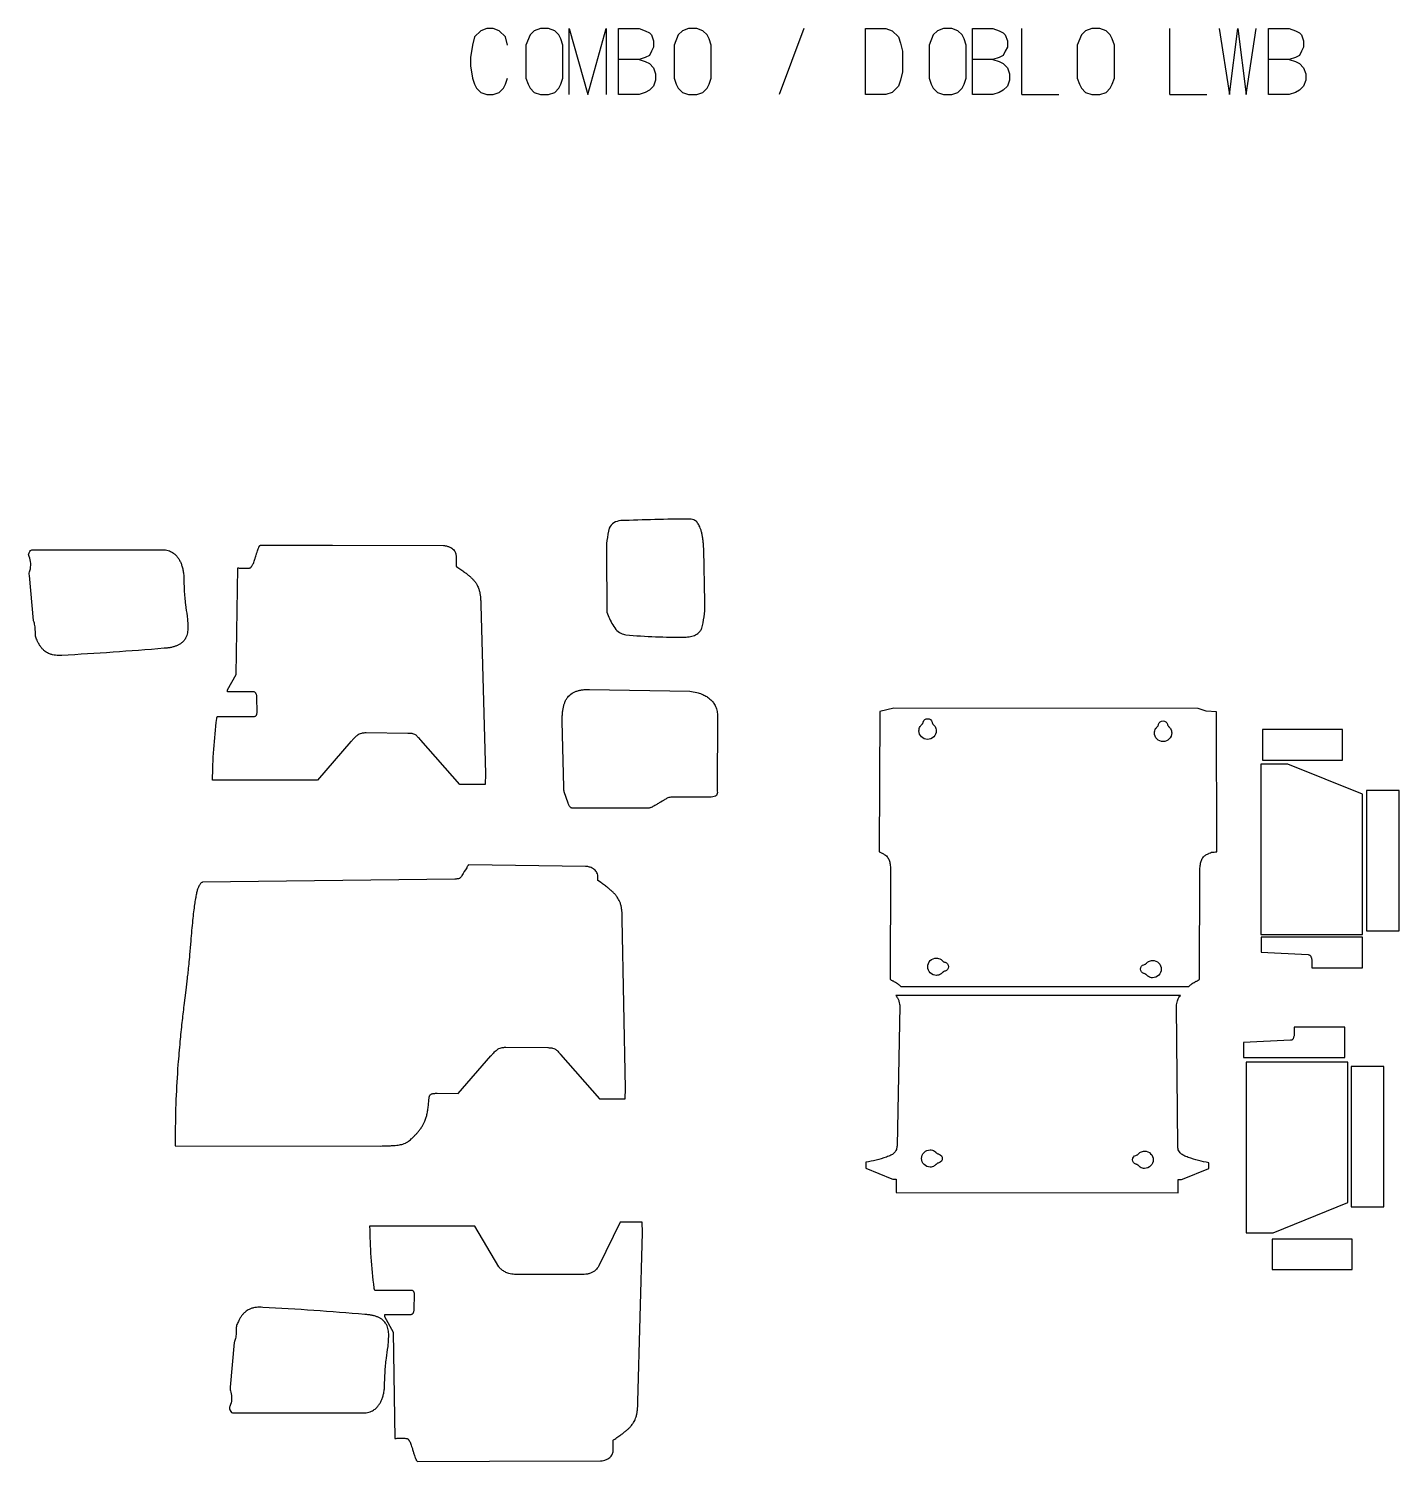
# Model space of a CAD drawing. Extents: x 98 to 6048, y 400 to 6622.
import ezdxf

# ---------------------------------------------------------------- set-up
doc = ezdxf.new("R2010")
doc.units = 0
doc.layers.add('Default Layer', color=1, linetype='CONTINUOUS')

msp = doc.modelspace()

# ---------------------------------------------------------------- linework, layer by layer
at = {"layer": 'Default Layer'}
for points in [[(2176.7, 6550.3), (2167.8, 6586), (2141, 6612.8), (2114.2, 6621.8), (2087.4, 6621.8), (2060.6, 6612.8), (2033.9, 6586), (2024.9, 6550.3), (2016, 6496.7), (2016, 6461), (2024.9, 6407.4), (2033.9, 6380.6), (2042.8, 6362.8), (2060.6, 6344.9), (2087.4, 6336), (2114.2, 6336), (2141, 6344.9), (2158.9, 6362.8), (2167.8, 6380.6), (2176.7, 6407.4)], [(2444.6, 6336), (2444.6, 6621.8), (2525, 6336), (2605.4, 6621.8), (2605.4, 6336)], [(2658.9, 6336), (2658.9, 6621.8), (2748.2, 6621.8), (2775, 6612.8), (2792.9, 6603.9), (2801.8, 6595), (2810.7, 6568.2), (2810.7, 6541.4), (2801.8, 6523.5), (2792.9, 6505.7), (2775, 6496.7), (2748.2, 6487.8), (2658.9, 6487.8)], [(3462.6, 6621.8), (3355.5, 6336)], [(4194.8, 6336), (4194.8, 6621.8), (4284.1, 6621.8), (4310.9, 6612.8), (4328.8, 6603.9), (4337.7, 6595), (4346.6, 6568.2), (4346.6, 6541.4), (4337.7, 6523.5), (4328.8, 6505.7), (4310.9, 6496.7), (4284.1, 6487.8), (4194.8, 6487.8)], [(4409.2, 6336), (4409.2, 6621.8)], [(5052.1, 6336), (5052.1, 6621.8)], [(5266.4, 6621.8), (5311.1, 6336), (5346.8, 6621.8), (5382.5, 6336), (5427.1, 6621.8)], [(5480.7, 6336), (5480.7, 6621.8), (5570, 6621.8), (5596.8, 6612.8), (5614.7, 6603.9), (5623.6, 6595), (5632.5, 6568.2), (5632.5, 6541.4), (5623.6, 6523.5), (5614.7, 6505.7), (5596.8, 6496.7), (5570, 6487.8), (5480.7, 6487.8)], [(2748.2, 6487.8), (2775, 6478.9), (2792.9, 6469.9), (2810.7, 6452.1), (2819.7, 6425.3), (2819.7, 6398.5), (2810.7, 6371.7), (2792.9, 6353.9), (2775, 6344.9), (2748.2, 6336), (2658.9, 6336)], [(4284.1, 6487.8), (4310.9, 6478.9), (4328.8, 6469.9), (4346.6, 6452.1), (4355.6, 6425.3), (4355.6, 6398.5), (4346.6, 6371.7), (4328.8, 6353.9), (4310.9, 6344.9), (4284.1, 6336), (4194.8, 6336)], [(5570, 6487.8), (5596.8, 6478.9), (5614.7, 6469.9), (5632.5, 6452.1), (5641.5, 6425.3), (5641.5, 6398.5), (5632.5, 6371.7), (5614.7, 6353.9), (5596.8, 6344.9), (5570, 6336), (5480.7, 6336)], [(4409.2, 6336), (4569.9, 6336)], [(5052.1, 6336), (5212.8, 6336)]]:
    msp.add_lwpolyline(points, dxfattribs=at)
for points in [[(2417.8, 6550.3), (2408.9, 6577.1), (2400, 6595), (2382.1, 6612.8), (2355.3, 6621.8), (2319.6, 6621.8), (2292.8, 6612.8), (2275, 6595), (2257.1, 6550.3), (2257.1, 6407.4), (2266, 6380.6), (2275, 6362.8), (2292.8, 6344.9), (2319.6, 6336), (2355.3, 6336), (2382.1, 6344.9), (2400, 6362.8), (2408.9, 6380.6), (2417.8, 6407.4), (2417.8, 6550.3)], [(3060.8, 6550.3), (3051.8, 6577.1), (3042.9, 6595), (3025.1, 6612.8), (2998.3, 6621.8), (2962.5, 6621.8), (2935.8, 6612.8), (2917.9, 6595), (2900, 6550.3), (2900, 6407.4), (2909, 6380.6), (2917.9, 6362.8), (2935.8, 6344.9), (2962.5, 6336), (2998.3, 6336), (3025.1, 6344.9), (3042.9, 6362.8), (3051.8, 6380.6), (3060.8, 6407.4), (3060.8, 6550.3)], [(3730.5, 6336), (3730.5, 6621.8), (3819.8, 6621.8), (3846.6, 6612.8), (3873.4, 6586), (3882.3, 6559.2), (3891.2, 6523.5), (3891.2, 6434.2), (3882.3, 6398.5), (3873.4, 6371.7), (3846.6, 6344.9), (3819.8, 6336), (3730.5, 6336)], [(4168.1, 6550.3), (4159.1, 6577.1), (4150.2, 6595), (4132.3, 6612.8), (4105.5, 6621.8), (4069.8, 6621.8), (4043, 6612.8), (4025.2, 6595), (4007.3, 6550.3), (4007.3, 6407.4), (4016.2, 6380.6), (4025.2, 6362.8), (4043, 6344.9), (4069.8, 6336), (4105.5, 6336), (4132.3, 6344.9), (4150.2, 6362.8), (4159.1, 6380.6), (4168.1, 6407.4), (4168.1, 6550.3)], [(4811, 6550.3), (4802.1, 6577.1), (4793.1, 6595), (4775.3, 6612.8), (4748.5, 6621.8), (4712.8, 6621.8), (4686, 6612.8), (4668.1, 6595), (4650.3, 6550.3), (4650.3, 6407.4), (4659.2, 6380.6), (4668.1, 6362.8), (4686, 6344.9), (4712.8, 6336), (4748.5, 6336), (4775.3, 6344.9), (4793.1, 6362.8), (4802.1, 6380.6), (4811, 6407.4), (4811, 6550.3)], [(5453.7, 3578.5), (5453.7, 3445.5), (5801.7, 3445.5), (5801.7, 3578.5), (5453.7, 3578.5)], [(5446.7, 2688), (5887.5, 2688), (5887.5, 3297.4), (5564.4, 3428), (5446.7, 3428), (5446.7, 2688)], [(5906, 3312.6), (5906, 2703.9), (6048, 2703.9), (6048, 3312.6), (5906, 3312.6)], [(5383.2, 2132.8), (5383.2, 1392.9), (5500.8, 1392.9), (5823.9, 1523.4), (5823.9, 2132.8), (5383.2, 2132.8)], [(5980.4, 2114.4), (5838.4, 2114.4), (5838.4, 1505.7), (5980.4, 1505.7), (5980.4, 2114.4)], [(5495.4, 1365.5), (5495.4, 1232.5), (5843.4, 1232.5), (5843.4, 1365.5), (5495.4, 1365.5)]]:
    msp.add_lwpolyline(points, close=True, dxfattribs=at)
for points in [[(2607.4, 4094.9, 0.0766), (2616.2, 4066.7, 0.0606), (2647.6, 4013.1, 0.1266), (2669.2, 3996.6, 0.0708), (2691, 3989.6, 0.0273), (2947, 3979.7, 0.0202), (2958.3, 3980.1, 0.0289), (2971.4, 3981.9, 0.0329), (2983.1, 3985, 0.0382), (2993.6, 3989.4, 0.0459), (3003.3, 3995.6, 0.0638), (3013.1, 4005.5, 0.0665), (3020.4, 4018.1, 0.0471), (3023.7, 4029.3, 0.0544), (3034, 4131.3), (3029.2, 4359.8), (3028.9, 4364.3), (3028.3, 4371.8, 0.0067), (3026.8, 4389.9, 0.0114), (3024.4, 4408.7, 0.0145), (3021.5, 4425.6, 0.0176), (3017.9, 4440.1, 0.0209), (3013.9, 4452.4, 0.0249), (3009.5, 4462.7, 0.0291), (3004.8, 4471, 0.0348), (2999.6, 4477.9, 0.0443), (2993.5, 4483.8, 0.0571), (2986, 4488.6, 0.0828), (2974.4, 4492, 0.0507), (2965.7, 4492.2, 0.0075), (2668.2, 4485.1, 0.098), (2638.6, 4476.2, 0.1595), (2618.3, 4452.6, 0.0708), (2606.5, 4345), (2607.4, 4094.9)], [(101.4, 4247.3, -0.1521), (103.9, 4267.6, 0.1715), (100.2, 4330.1, -0.2505), (100.4, 4344.8), (103.7, 4351.7, -0.2437), (112, 4358.4), (685.6, 4358.2, -0.0467), (698.2, 4356.8, -0.0783), (719.7, 4348.9, -0.0548), (733.5, 4339, -0.0428), (743.7, 4328.1, -0.0355), (751.8, 4316.3, -0.0307), (758.3, 4303.3, -0.0271), (763.7, 4288.6, -0.0239), (767.9, 4272.2, -0.0213), (770.8, 4253.9, -0.01), (771.8, 4243.8, 0.0159), (773.6, 4183.2, 0.015), (779.4, 4121, 0.0113), (786.7, 4070.4, 0.0073), (787.4, 4060.2), (787.9, 4054.4, -0.0038), (788.9, 4041.6, -0.011), (789.6, 4028.3, -0.0172), (789.5, 4015.5, -0.0227), (788.4, 4003.5, -0.03), (786.1, 3991.7, -0.0367), (782.4, 3980.5, -0.0516), (775.6, 3968.2, -0.0623), (764.5, 3955.9, -0.0411), (754.5, 3948.5, -0.0334), (743.8, 3942.9, -0.0281), (731.9, 3938.5, -0.0242), (718.4, 3934.9, -0.0209), (703.1, 3932.4, -0.0173), (686.4, 3930.9, -0.008), (242.8, 3900, -0.0187), (228.5, 3899.6, -0.0232), (215.3, 3900.4, -0.0292), (202.5, 3902.5, -0.0371), (189.5, 3906.5, -0.0682), (170.3, 3917.2, -0.0405), (159.7, 3926.6, -0.0318), (151.2, 3936.7, -0.0261), (143.7, 3947.9, -0.0219), (136.9, 3960.8, -0.0123), (132.7, 3970.2, -0.096), (127.8, 3987.3, 0.0123), (127.7, 4003.9, 0.0155), (126.9, 4018.1, 0.0187), (125.4, 4030, 0.0228), (123.3, 4039.8, 0.0276), (120.8, 4047.7, 0.0213), (119, 4052), (101.4, 4247.3)], [(1352.1, 3358), (896.8, 3358.2, -0.0283), (914.9, 3625.5, -0.0121), (915.4, 3629, -0.0332), (916, 3631.4, -0.0587), (916.8, 3633.1, -0.1021), (917.8, 3634.2, -0.1108), (919.3, 3634.8, -0.0465), (920.7, 3634.9), (1075.5, 3634.9, 0.0506), (1079.4, 3635.3, 0.0691), (1082.8, 3636.5, 0.1312), (1087, 3640.3, 0.0654), (1088.6, 3643.6, 0.0485), (1089.5, 3647.6, 0.0351), (1089.7, 3652.1), (1089.1, 3719, 0.0288), (1088.2, 3725.6, 0.0356), (1086.9, 3730.7, 0.0452), (1085.2, 3734.7, 0.0595), (1082.9, 3737.9, 0.0867), (1079.5, 3740.6, 0.0967), (1074.9, 3741.9, 0.0249), (1073.5, 3742), (961.5, 3742), (961.5, 3749.8), (999.5, 3817.6), (1006.2, 4280.2, 0.0232), (1011.9, 4279.2, 0.0181), (1020.3, 4278.5, 0.0156), (1032.2, 4278.2, 0.022), (1054.5, 4279.3, 0.0051), (1058.4, 4279.7, 0.0773), (1061.1, 4280.8, 0.0545), (1063.6, 4282.7, 0.0407), (1066.2, 4285.7, 0.0302), (1068.9, 4289.8, 0.0228), (1072, 4295.7, 0.0168), (1075.3, 4303.7, 0.0117), (1079, 4314.1, 0.0067), (1083.1, 4326.9, 0.0013), (1085.8, 4336, -0.003), (1089.7, 4348.8, -0.0086), (1093, 4358.9, -0.0146), (1095.8, 4366.3, -0.0216), (1098.2, 4371.5, -0.0311), (1100.2, 4374.9, -0.0441), (1102, 4377, -0.0646), (1103.6, 4378.3, -0.0841), (1105, 4378.8), (1417, 4378.6), (1899.2, 4376.7, -0.0367), (1906.8, 4376.1, -0.043), (1917.8, 4373.6, -0.0505), (1930.3, 4368.1, -0.0435), (1938.6, 4362.5, -0.0477), (1945, 4356.1, -0.0574), (1949.9, 4348.7, -0.1159), (1953.6, 4333.3), (1953.6, 4333), (1953.6, 4287.1), (1956, 4285.4, -0.0018), (1974.6, 4272.6, -0.0056), (1990.4, 4261.3, -0.0094), (2003.5, 4251.4, -0.0135), (2014.8, 4242, -0.0181), (2024.7, 4232.6, -0.0239), (2033.6, 4222.6, -0.0335), (2042.4, 4210.1, -0.0482), (2051.3, 4191.6, -0.0288), (2055.4, 4178, -0.0221), (2058.1, 4164.3, -0.017), (2059.8, 4149.7, -0.0129), (2060.7, 4133.6, -0.0071), (2060.9, 4120.3), (2081, 3385.2), (2080.1, 3338.9), (1969.3, 3339.8), (1800.2, 3532, 0.0025), (1798.2, 3534.5, 0.0124), (1791.1, 3542.5, 0.0176), (1785.2, 3548.5, 0.0245), (1780, 3553, 0.0347), (1774.8, 3556.4, 0.0724), (1765.8, 3560, 0.0316), (1760.2, 3560.9, 0.0172), (1754.3, 3561.3, 0.0053), (1747.1, 3561.5), (1745, 3561.5), (1563.4, 3563.1, 0.0084), (1557.3, 3563, 0.0191), (1549.8, 3562.4, 0.03), (1542.8, 3561.2, 0.0598), (1532.7, 3557.5, 0.0358), (1526.2, 3553.6, 0.0249), (1520.2, 3548.9, 0.0167), (1513.9, 3543, 0.0104), (1506.7, 3535.5, 0.0051), (1497.5, 3525.5), (1352.1, 3358)], [(3087.5, 3310.2, -0.171), (3083.7, 3291.2, -0.1798), (3073.9, 3286.8, -0.0718), (3048.5, 3284.5), (2920, 3284.7), (2918.1, 3284.7, 0.0027), (2904.9, 3284.9, 0.0087), (2896, 3284.9, 0.0166), (2888.8, 3284.5, 0.0281), (2882, 3283.5, 0.0445), (2873.3, 3280.9, 0.0222), (2867.2, 3278.1, 0.0129), (2860.3, 3274.3), (2858.6, 3273.3, 0.0054), (2848.5, 3267.2), (2842, 3263.2, -0.0027), (2828.6, 3254.9, -0.0074), (2816.8, 3248, -0.0119), (2807.6, 3243.1, -0.017), (2800.8, 3239.9, -0.0236), (2796, 3238.1, -0.0334), (2792.5, 3237.2, -0.0414), (2790.3, 3237), (2466, 3236.2, -0.0298), (2460.9, 3236.3, -0.0422), (2456.6, 3237, -0.0626), (2452.5, 3238.7, -0.0809), (2448.4, 3241.9, -0.0459), (2445.9, 3245.2, -0.0293), (2443.7, 3249.1, -0.016), (2441.6, 3254.1, -0.0039), (2439.9, 3258.5), (2423.4, 3307.1, -0.0332), (2422.4, 3311.2, -0.0209), (2421.9, 3316.4, -0.0121), (2421.5, 3323.5, -0.0029), (2421.4, 3327.1), (2414, 3613.5, -0.0118), (2414.4, 3633.7, -0.0146), (2415.7, 3651.3, -0.0182), (2417.9, 3667.2, -0.0219), (2421, 3681.5, -0.0266), (2425.2, 3694.4, -0.0323), (2430.7, 3706.4, -0.0405), (2438.2, 3717.9, -0.085), (2457.2, 3735.3, -0.0405), (2469.3, 3741.8, -0.0324), (2481.7, 3746.2, -0.0268), (2494.9, 3749.3, -0.023), (2509.6, 3751.2, -0.0196), (2526, 3751.9, -0.0064), (2532.5, 3751.8), (2967.7, 3744, -0.0463), (2998.6, 3739.1, -0.0363), (3020.1, 3732, -0.035), (3037.6, 3723.3, -0.0371), (3052.5, 3712.9, -0.0402), (3065, 3701, -0.0457), (3075.3, 3687, -0.0605), (3084, 3667.8, -0.0637), (3087.9, 3646, -0.0102), (3088, 3642.3), (3087.5, 3310.2)], [(3883.9, 2462.2), (5134.2, 2462.2, -0.0472), (5144.2, 2471.5, -0.0306), (5153.1, 2477.5, -0.0177), (5161.1, 2481.9, -0.0048), (5166.8, 2484.6, 0.0065), (5171.9, 2487.1, 0.0202), (5175.4, 2489.1, 0.0367), (5177.7, 2490.7, 0.0579), (5179.2, 2492.3, 0.0939), (5180.1, 2494, 0.0574), (5180.2, 2495), (5182.1, 2960.4, -0.0139), (5182.5, 2975.3, -0.017), (5183.7, 2987.4, -0.021), (5185.4, 2997.6, -0.0262), (5187.8, 3006.2, -0.0329), (5190.8, 3013.7, -0.0442), (5195.1, 3021, -0.0643), (5202.7, 3029, -0.0328), (5208.5, 3033.2, -0.0198), (5214.7, 3036.7, -0.0083), (5221.3, 3040), (5223.1, 3040.8, 0.0055), (5232.2, 3045, 0.0027), (5256, 3046.7), (5254.9, 3655.4), (5209.2, 3657.3), (5174.5, 3669.7), (3853.5, 3671), (3793.7, 3656), (3790, 3047.3, 0.0079), (3797.7, 3043.4), (3799.3, 3042.7, -0.0055), (3806.1, 3039.3, -0.0167), (3812.2, 3035.9, -0.0289), (3818, 3031.9, -0.0492), (3824.5, 3025.9, -0.0538), (3829.9, 3018.1, -0.0365), (3833.2, 3010.7, -0.0287), (3835.8, 3002.5, -0.023), (3837.7, 2992.8, -0.0186), (3838.9, 2981.3, -0.0151), (3839.5, 2967.4, -0.0046), (3839.6, 2961.9), (3837.2, 2496.5, 0.1251), (3837.9, 2494.3, 0.0681), (3839.1, 2492.7, 0.0431), (3841.1, 2491.1, 0.0258), (3844.1, 2489.3, 0.0113), (3848.6, 2487), (3850.6, 2486, -0.0068), (3857.4, 2482.6, -0.0199), (3865.6, 2477.9, -0.0328), (3874.6, 2471.4, -0.0459), (3883.9, 2462.2)], [(4036.8, 3581.9, -0.0635), (4038, 3572.7, -0.414214), (4000.5, 3535.2, -0.414214), (3963, 3572.7, -0.0632), (3964.2, 3582, -0.0851), (3968.3, 3591, -0.0301), (3971.4, 3595, -0.0082), (3973.9, 3597.8, 0.0106), (3976.5, 3600.7, 0.0322), (3978.7, 3603.6, 0.0601), (3980.5, 3607.1, 0.0619), (3981.3, 3610.7, -0.335603), (4000.5, 3625.2, -0.335603), (4019.7, 3610.6, 0.1022), (4021.5, 3604.9, 0.0424), (4023.5, 3601.9, 0.0195), (4025.9, 3599, 0.0019), (4027.1, 3597.8, -0.0107), (4030, 3594.6, -0.033), (4033, 3590.5, -0.0803), (4036.8, 3581.9)], [(5058.9, 3572.7, -0.0635), (5060, 3563.5, -0.414214), (5022.5, 3526, -0.414214), (4985, 3563.5, -0.0632), (4986.2, 3572.8, -0.0851), (4990.3, 3581.9, -0.0301), (4993.4, 3585.8, -0.0082), (4995.9, 3588.6, 0.0106), (4998.6, 3591.5, 0.0322), (5000.8, 3594.4, 0.0601), (5002.5, 3597.9, 0.0619), (5003.3, 3601.5, -0.335603), (5022.6, 3616, -0.335603), (5041.8, 3601.5, 0.1022), (5043.5, 3595.7, 0.0424), (5045.5, 3592.7, 0.0195), (5048, 3589.8, 0.0019), (5049.1, 3588.6, -0.0107), (5052, 3585.4, -0.033), (5055.1, 3581.3, -0.0803), (5058.9, 3572.7)], [(1871, 1998.3), (1962.2, 1997.6), (2104.5, 2160.5, -0.0051), (2113.6, 2170.6, -0.0104), (2120.8, 2178.1, -0.0167), (2127.1, 2183.9, -0.0249), (2133.1, 2188.6, -0.0358), (2139.6, 2192.6, -0.0598), (2149.7, 2196.3, -0.03), (2156.8, 2197.5, -0.0191), (2164.2, 2198, -0.0084), (2170.3, 2198.1), (2352, 2196.6), (2354, 2196.5, -0.0053), (2361.2, 2196.4, -0.0172), (2367.1, 2196, -0.0316), (2372.7, 2195, -0.0724), (2381.8, 2191.5, -0.0347), (2387, 2188, -0.0245), (2392.2, 2183.5, -0.0176), (2398, 2177.6, -0.0124), (2405.1, 2169.5, -0.0025), (2407.2, 2167), (2576.3, 1974.8), (2688.3, 1974), (2689.5, 2019.4), (2674.8, 2754.7, 0.0101), (2674.6, 2772.4, 0.0143), (2673.6, 2788.5, 0.0186), (2671.7, 2802.8, 0.0235), (2668.9, 2816.2, 0.0317), (2664.2, 2830.3, 0.0538), (2653.3, 2850.4, 0.0286), (2644.7, 2861.5, 0.0218), (2635.3, 2871.4, 0.0163), (2624.7, 2881, 0.0117), (2612.4, 2890.9, 0.0076), (2598.2, 2901.5, 0.0037), (2581.5, 2913.4), (2571.2, 2920.6), (2568.8, 2922.2), (2569.1, 2939.7, 0.0896), (2567.1, 2951.8, 0.0638), (2562.8, 2960.1, 0.0503), (2557.1, 2966.8, 0.0444), (2549.7, 2972.7, 0.0449), (2539.6, 2978.2, 0.0551), (2525.3, 2982.7, 0.0367), (2517.1, 2983.7, 0.0108), (2515.1, 2983.7), (2009.4, 2990.2, 0.0957), (2007.6, 2989.5, 0.0601), (2006, 2988.1, 0.0426), (2004.2, 2985.8, 0.029), (2002.1, 2982.3, 0.0206), (1999.7, 2976.9, 0.002472), (1979.3, 2944.8, -0.0247), (1977.1, 2940.3, -0.0392), (1974.6, 2936.6, -0.0614), (1971.2, 2933.3, -0.0752), (1966.4, 2930.6, -0.0447), (1962.1, 2929.5, -0.029), (1957.2, 2929, -0.0156), (1951.6, 2928.8, -0.0031), (1948.5, 2928.9), (853.5, 2915.2, 0.0648), (849.8, 2913.5, 0.0489), (846.2, 2910.8, 0.039), (842.7, 2906.8, 0.0319), (839, 2901.4, 0.0283), (835.1, 2893.8, 0.0352), (830.5, 2881.1, 0.0117), (826.6, 2864.7, 0.0096), (822.5, 2844, 0.0077), (818.4, 2818.5, 0.0062), (814.3, 2786.8, 0.0046), (810.1, 2749.1, 0.003), (806, 2705.8, 0.0014), (802, 2658.4), (800.9, 2645.6), (797, 2599.6, -0.0026), (793.3, 2558.5, -0.0043), (789.6, 2524.1, -0.0055), (786.3, 2497.8), (780.2, 2446.8), (772.2, 2379.5, 0.002), (763.7, 2305.8, 0.0035), (755.2, 2223.2, 0.0052), (746.6, 2122.7, 0.0089), (737.9, 1970.7, 0.0092), (734.6, 1812.3, 0.0024), (734.7, 1769.8), (1626.5, 1769.4, 0.0027), (1653.9, 1770.2, 0.0052), (1673.7, 1771.1, 0.0085), (1689.6, 1772.2, 0.0123), (1702.3, 1773.6, 0.0169), (1713, 1775.5, 0.0234), (1722.8, 1778, 0.0352), (1733.5, 1782.1, 0.0376), (1743.9, 1788, 0.0224), (1751.5, 1793.7, 0.0146), (1759.1, 1800.2, 0.0082), (1767.5, 1808.2, 0.0028), (1778, 1818.5), (1779, 1819.5, 0.0083), (1788.1, 1829.9, 0.0147), (1796.9, 1840.8, 0.0231), (1806, 1854, 0.0414), (1817.8, 1877.2, 0.0246), (1823.7, 1894, 0.0196), (1828.1, 1911.1, 0.0163), (1831.4, 1929.6, 0.0137), (1833.9, 1950.5, 0.0101), (1835.4, 1971.1, 0.0134), (1836.2, 1975.7), (1836.4, 1976.6, -0.0092), (1837.1, 1980.9, -0.0287), (1838.1, 1984.8, -0.0499), (1839.6, 1988.4, -0.115), (1844.1, 1993.4, -0.0537), (1847.7, 1995.4, -0.0399), (1852.1, 1996.8, -0.0304), (1857.7, 1997.8, -0.0234), (1864.8, 1998.3, -0.0133), (1871, 1998.3)], [(5652.6, 2600.4, -0.1022), (5656.7, 2599.7, -0.088), (5659.9, 2597.7, -0.0604), (5662.3, 2595, -0.0472), (5664.4, 2591.2, -0.0383), (5666.1, 2586.1, -0.0342), (5667.5, 2579.2, -0.0304), (5667.9, 2571.2), (5668.1, 2542.8), (5888.4, 2542.8), (5888.4, 2675.8), (5447.8, 2675.8), (5447.8, 2610.6), (5652.6, 2600.4)], [(4048, 2511.7, -0.0635), (4038.7, 2510.6, -0.414214), (4001.2, 2548.1, -0.414214), (4038.7, 2585.6, -0.0632), (4048.1, 2584.4, -0.0851), (4057.1, 2580.2, -0.0301), (4061, 2577.2, -0.0082), (4063.9, 2574.6, 0.0106), (4066.8, 2572, 0.0322), (4069.6, 2569.8, 0.0601), (4073.2, 2568, 0.0619), (4076.8, 2567.3, -0.335603), (4091.3, 2548, -0.335603), (4076.7, 2528.8, 0.1022), (4071, 2527.1, 0.0424), (4068, 2525.1, 0.0195), (4065.1, 2522.6, 0.0019), (4063.9, 2521.5, -0.0107), (4060.6, 2518.6, -0.033), (4056.5, 2515.5, -0.0803), (4048, 2511.7)], [(4968, 2574, -0.0635), (4977.2, 2575.1, -0.414214), (5014.7, 2537.6, -0.414214), (4977.2, 2500.1, -0.0632), (4967.8, 2501.3, -0.0851), (4958.8, 2505.4, -0.0301), (4954.9, 2508.5, -0.0082), (4952.1, 2511.1, 0.0106), (4949.2, 2513.7, 0.0322), (4946.3, 2515.9, 0.0601), (4942.7, 2517.6, 0.0619), (4939.2, 2518.4, -0.335603), (4924.6, 2537.7, -0.335603), (4939.2, 2556.9, 0.1022), (4944.9, 2558.6, 0.0424), (4948, 2560.6, 0.0195), (4950.8, 2563.1, 0.0019), (4952.1, 2564.2, -0.0107), (4955.3, 2567.1, -0.033), (4959.4, 2570.2, -0.0803), (4968, 2574)], [(3862.4, 2422.9, -0.0575), (3871.2, 2409.4, -0.0397), (3875.9, 2397.7, -0.0328), (3878.9, 2385.6, -0.0181), (3880, 2377.5), (3867.6, 1770.4, -0.0342), (3866.9, 1762.2, -0.0443), (3864.9, 1754.3, -0.0711), (3859.9, 1744.6, -0.0534), (3854.1, 1738, -0.0386), (3847.8, 1733.2, -0.0301), (3840.5, 1729, -0.0233), (3831.9, 1725.2, -0.0176), (3821.6, 1721.6), (3821.2, 1721.5, -0.0434), (3732.2, 1698.9), (3732, 1673.5), (3845.3, 1626.5, 0.0763), (3864.3, 1625.2), (3863.9, 1567.1), (5088, 1566.2), (5088.1, 1624.2, 0.0763), (5107.2, 1625.4), (5220.9, 1671.4), (5220.9, 1696.7, -0.0434), (5132.1, 1720.2, -0.0174), (5121.8, 1723.8, -0.0234), (5113.1, 1727.7, -0.03), (5105.8, 1732, -0.0381), (5099.5, 1736.8, -0.053), (5093.8, 1743.4, -0.0724), (5088.7, 1753.3, -0.0443), (5086.8, 1761.2, -0.0346), (5086.2, 1769.4), (5080.2, 2376.6, -0.0229), (5082.1, 2388.8, -0.0273), (5084.9, 2399.4, -0.0334), (5088.7, 2408.9, -0.0429), (5094.2, 2418.2, -0.0265), (5097.9, 2422.9), (3862.4, 2422.9)], [(5576.1, 2228.5), (5371.3, 2218.4), (5371.3, 2153.2), (5812, 2153.2), (5812, 2286.2), (5591.7, 2286.2), (5591.5, 2257.7, -0.0379), (5590.8, 2248, -0.0349), (5589.3, 2241.5, -0.0401), (5587.5, 2236.8, -0.0497), (5585.4, 2233.3, -0.0654), (5582.8, 2230.7, -0.1022), (5579.1, 2228.8, -0.0701), (5576.1, 2228.5)], [(4020.9, 1678.9, -0.0635), (4011.6, 1677.8, -0.414214), (3974.1, 1715.3, -0.414214), (4011.6, 1752.8, -0.0632), (4021, 1751.6, -0.0851), (4030, 1747.4, -0.0301), (4034, 1744.4, -0.0082), (4036.8, 1741.8, 0.0106), (4039.7, 1739.2, 0.0322), (4042.6, 1737, 0.0601), (4046.1, 1735.3, 0.0619), (4049.7, 1734.5, -0.335603), (4064.2, 1715.2, -0.335603), (4049.6, 1696, 0.1022), (4043.9, 1694.3, 0.0424), (4040.9, 1692.3, 0.0195), (4038, 1689.8, 0.0019), (4036.8, 1688.7, -0.0107), (4033.5, 1685.8, -0.033), (4029.4, 1682.7, -0.0803), (4020.9, 1678.9)], [(4932.9, 1745.9, -0.0635), (4942.1, 1747.1, -0.414214), (4979.6, 1709.6, -0.414214), (4942.1, 1672.1, -0.0632), (4932.7, 1673.3, -0.0851), (4923.7, 1677.4, -0.0301), (4919.8, 1680.5, -0.0082), (4917, 1683, 0.0106), (4914.1, 1685.6, 0.0322), (4911.2, 1687.8, 0.0601), (4907.6, 1689.6, 0.0619), (4904.1, 1690.4, -0.335603), (4889.6, 1709.6, -0.335603), (4904.1, 1728.9, 0.1022), (4909.9, 1730.6, 0.0424), (4912.9, 1732.6, 0.0195), (4915.7, 1735, 0.0019), (4917, 1736.2, -0.0107), (4920.2, 1739.1, -0.033), (4924.3, 1742.2, -0.0803), (4932.9, 1745.9)], [(2762.7, 1393.7), (2761.9, 1439.1), (2666.3, 1439.1), (2574, 1249.7, -0.0461), (2566.8, 1238.6, -0.0908), (2548.9, 1222.9, -0.0472), (2536.5, 1217, -0.0391), (2523.7, 1213.4, -0.0358), (2509.4, 1211.7, -0.0104), (2504.9, 1211.6, -0.002), (2227.3, 1211, -0.0037), (2217.4, 1211.1, -0.0125), (2206.7, 1211.6, -0.0214), (2195.2, 1213, -0.0313), (2182.7, 1215.8, -0.0499), (2166.4, 1222.4, -0.0476), (2152.3, 1231.7, -0.0351), (2141.8, 1241.4, -0.0086), (2139.1, 1244.3), (2035.6, 1420.8), (1578.6, 1420.6, 0.0283), (1596.6, 1153.4, 0.0121), (1597.2, 1149.9, 0.0332), (1597.8, 1147.4, 0.0587), (1598.5, 1145.8, 0.1021), (1599.6, 1144.6, 0.1108), (1601.1, 1144, 0.0465), (1602.4, 1143.9), (1757.2, 1143.9, -0.0506), (1761.1, 1143.5, -0.0691), (1764.6, 1142.3, -0.1312), (1768.7, 1138.6, -0.0654), (1770.3, 1135.2, -0.0485), (1771.2, 1131.2, -0.0351), (1771.4, 1126.7), (1770.8, 1059.8, -0.0288), (1770, 1053.3, -0.0356), (1768.7, 1048.2, -0.0452), (1766.9, 1044.1, -0.0595), (1764.6, 1040.9, -0.0867), (1761.2, 1038.2, -0.0967), (1756.7, 1036.9, -0.0249), (1755.2, 1036.8), (1643.2, 1036.9), (1643.2, 1029), (1681.2, 961.3), (1688, 498.6, -0.0232), (1693.7, 499.6, -0.0181), (1702, 500.4, -0.0156), (1714, 500.6, -0.022), (1736.2, 499.5, -0.0051), (1740.2, 499.1, -0.0773), (1742.9, 498, -0.0545), (1745.3, 496.1, -0.0407), (1747.9, 493.2, -0.0302), (1750.7, 489, -0.0228), (1753.7, 483.1, -0.0168), (1757.1, 475.2, -0.0117), (1760.8, 464.8, -0.0067), (1764.8, 451.9, -0.0013), (1767.6, 442.8, 0.003), (1771.4, 430.1, 0.0086), (1774.7, 419.9, 0.0146), (1777.6, 412.5, 0.0216), (1779.9, 407.4, 0.0311), (1782, 404, 0.0441), (1783.7, 401.8, 0.0646), (1785.3, 400.6, 0.0841), (1786.8, 400), (2098.7, 400.3), (2581, 402.2, 0.0367), (2588.5, 402.7, 0.043), (2599.6, 405.2, 0.0505), (2612.1, 410.7, 0.0435), (2620.4, 416.4, 0.0477), (2626.8, 422.7, 0.0574), (2631.7, 430.2, 0.1159), (2635.3, 445.6), (2635.3, 445.8), (2635.3, 491.7), (2637.7, 493.4, 0.0018), (2656.4, 506.3, 0.0056), (2672.1, 517.5, 0.0094), (2685.2, 527.5, 0.0135), (2696.5, 536.9, 0.0181), (2706.4, 546.2, 0.0239), (2715.4, 556.3, 0.0335), (2724.2, 568.7, 0.0482), (2733.1, 587.2, 0.0288), (2737.2, 600.8, 0.0221), (2739.8, 614.5, 0.017), (2741.5, 629.1, 0.0129), (2742.4, 645.2, 0.0071), (2742.6, 658.5), (2762.7, 1393.7)], [(973.2, 721.5, 0.1521), (975.6, 701.1, -0.1715), (972, 638.7, 0.2505), (972.2, 624), (975.5, 617.1, 0.2437), (983.7, 610.4), (1557.3, 610.6, 0.0467), (1569.9, 611.9, 0.0783), (1591.4, 619.9, 0.0548), (1605.3, 629.8, 0.0428), (1615.5, 640.6, 0.0355), (1623.5, 652.4, 0.0307), (1630.1, 665.5, 0.0271), (1635.5, 680.2, 0.0239), (1639.6, 696.5, 0.0213), (1642.5, 714.8, 0.01), (1643.5, 725, -0.0159), (1645.4, 785.5, -0.015), (1651.1, 847.8, -0.0113), (1658.5, 898.4, -0.0073), (1659.2, 908.5), (1659.7, 914.4, 0.0038), (1660.7, 927.2, 0.011), (1661.3, 940.4, 0.0172), (1661.2, 953.2, 0.0227), (1660.2, 965.2, 0.03), (1657.9, 977, 0.0367), (1654.1, 988.2, 0.0516), (1647.3, 1000.6, 0.0623), (1636.2, 1012.9, 0.0411), (1626.2, 1020.2, 0.0334), (1615.5, 1025.8, 0.0281), (1603.6, 1030.3, 0.0242), (1590.1, 1033.8, 0.0209), (1574.8, 1036.4, 0.0173), (1558.2, 1037.9, 0.008), (1114.6, 1068.8, 0.0187), (1100.2, 1069.1, 0.0232), (1087, 1068.4, 0.0292), (1074.2, 1066.2, 0.0371), (1061.3, 1062.3, 0.0682), (1042, 1051.6, 0.0405), (1031.4, 1042.2, 0.0318), (1022.9, 1032.1, 0.0261), (1015.5, 1020.8, 0.0219), (1008.6, 1007.9, 0.0123), (1004.4, 998.6, 0.096), (999.5, 981.5, -0.0123), (999.5, 964.9, -0.0155), (998.7, 950.6, -0.0187), (997.2, 938.8, -0.0228), (995.1, 929, -0.0276), (992.6, 921.1, -0.0213), (990.7, 916.8), (973.2, 721.5)]]:
    msp.add_lwpolyline(points, format="xyb", close=True, dxfattribs=at)

doc.saveas('drawing.dxf')
